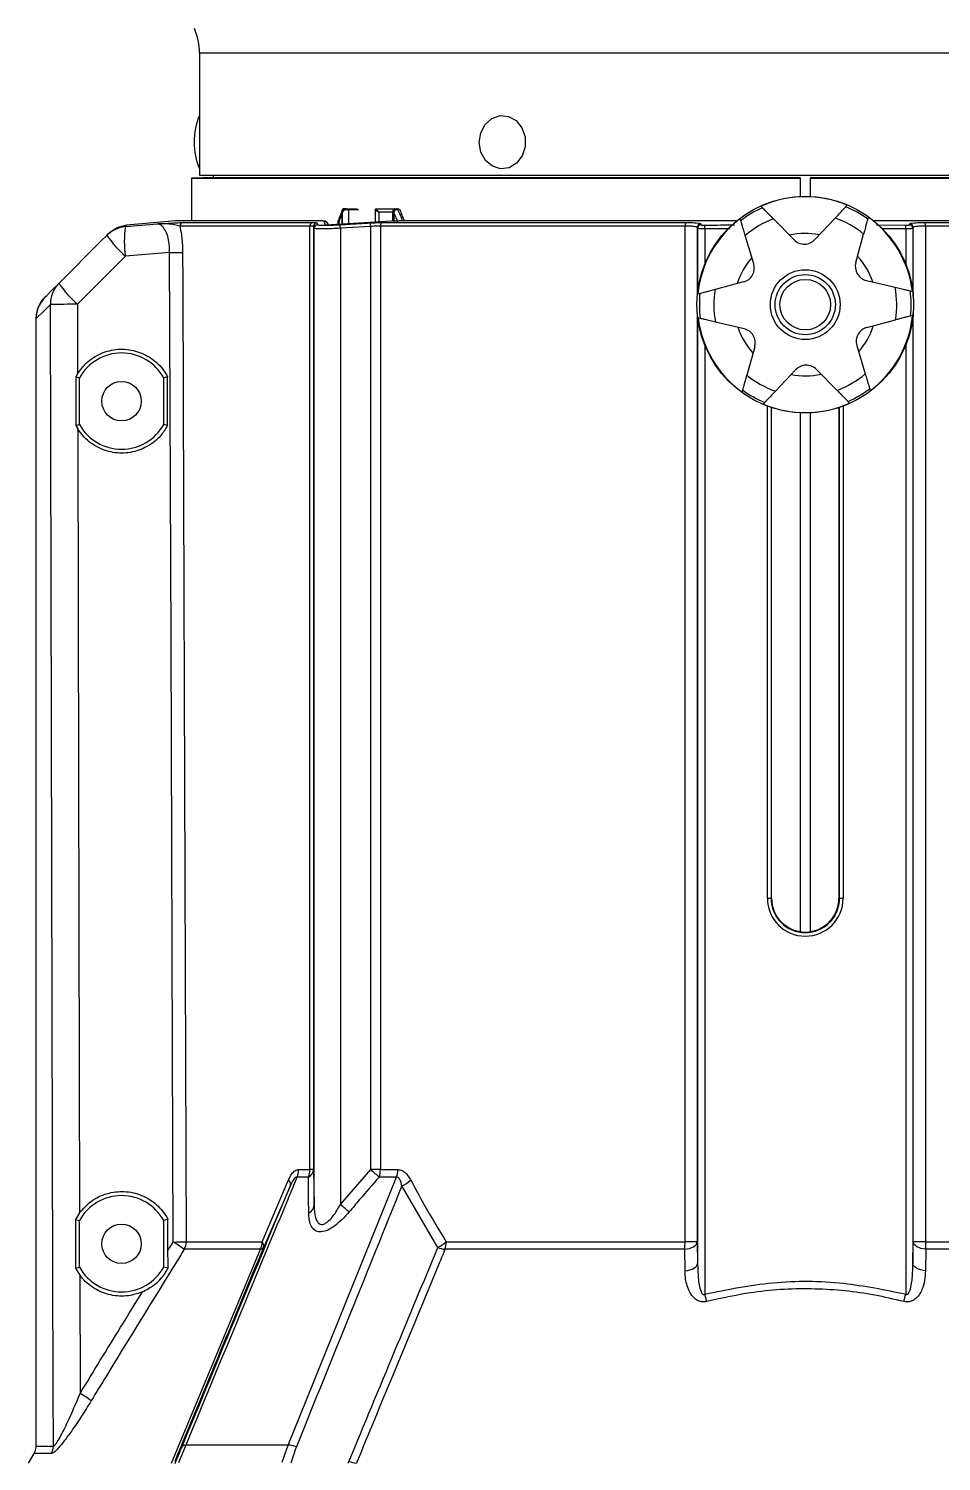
# Model space of a CAD drawing. Extents: x 16.5 to 113.1, y 4.4 to 84.5.
# Drawn here: x 50.73 to 54.52, y 16.01 to 21.96 of the extents above; entities that cross this region are included whole.
import ezdxf

# ---------------------------------------------------------------- set-up
doc = ezdxf.new("R2010")
doc.units = 0
doc.header["$MEASUREMENT"] = 0
doc.layers.add('OBJECT', color=7, linetype='CONTINUOUS')

msp = doc.modelspace()

# ---------------------------------------------------------------- linework, layer by layer
at = {"layer": 'OBJECT'}
for p, q in [((51.4437, 21.8602), (51.4437, 21.6011)), ((56.4757, 21.8602), (51.4437, 21.8602)), ((51.4438, 21.6), (51.4438, 21.3806)), ((51.4437, 21.3794), (51.4437, 21.3533)), ((51.4997, 21.3434), (51.4097, 21.3403)), ((51.4097, 21.3403), (51.4097, 21.1631)), ((51.4097, 21.3403), (53.9397, 21.3403)), ((51.4437, 21.3533), (56.4757, 21.3533)), ((51.4997, 21.3533), (51.4997, 21.3434)), ((51.4997, 21.3434), (53.9397, 21.3434)), ((53.9397, 21.3533), (53.9397, 21.3503)), ((53.9397, 21.2648), (53.9397, 21.3403)), ((53.9797, 21.3503), (53.9797, 21.3533)), ((53.9797, 21.3434), (56.4197, 21.3434)), ((53.9797, 21.3403), (53.9797, 21.2648)), ((53.9797, 21.3403), (56.5097, 21.3403)), ((52.0365, 21.1962), (52.0367, 21.1986)), ((52.0378, 21.1962), (52.0365, 21.1962)), ((52.0365, 21.1494), (52.0365, 21.1962)), ((52.0378, 21.1494), (52.0378, 21.1988)), ((52.0442, 21.2138), (52.0444, 21.2138)), ((52.0449, 21.2138), (52.0444, 21.2138)), ((52.0449, 21.2138), (52.0528, 21.2138)), ((52.0528, 21.2138), (52.0528, 21.2088)), ((52.0528, 21.2138), (52.0592, 21.2138)), ((52.0624, 21.2088), (52.0528, 21.2088)), ((52.0592, 21.2138), (52.1004, 21.2138)), ((52.0624, 21.2088), (52.0624, 21.1509)), ((52.1038, 21.2088), (52.0624, 21.2088)), ((52.1728, 21.2088), (52.1728, 21.1575)), ((52.1778, 21.2138), (52.2547, 21.2138)), ((52.2471, 21.1988), (52.1878, 21.1988)), ((52.1878, 21.1988), (52.1878, 21.1584)), ((52.2471, 21.1988), (52.2471, 21.2007)), ((52.2471, 21.1962), (52.2471, 21.1988)), ((52.2471, 21.1962), (52.2504, 21.1962)), ((52.2471, 21.1618), (52.2471, 21.1962)), ((52.2502, 21.1986), (52.2504, 21.1962)), ((52.2504, 21.1962), (52.2504, 21.162)), ((52.2547, 21.2138), (52.2636, 21.2138)), ((52.263, 21.2138), (52.2636, 21.2138)), ((52.2636, 21.2138), (52.2693, 21.2138)), ((52.2666, 21.2113), (52.2663, 21.2113)), ((52.2725, 21.2113), (52.2666, 21.2113)), ((53.7755, 21.2239), (53.7816, 21.2177)), ((54.1283, 21.2217), (54.1343, 21.2281)), ((51.142, 21.1454), (51.1001, 21.1341)), ((51.1361, 21.1392), (51.269, 21.1503)), ((51.3435, 21.163), (51.142, 21.1454)), ((51.9436, 21.163), (51.3435, 21.163)), ((51.9446, 21.1631), (51.3448, 21.1631)), ((51.9024, 21.1415), (51.3619, 21.1415)), ((51.375, 21.1564), (51.9129, 21.1564)), ((51.9024, 17.2225), (51.9024, 21.1415)), ((51.9196, 21.1322), (51.9173, 21.1399)), ((51.9173, 21.1399), (51.9173, 17.2225)), ((51.9196, 17.0735), (51.9196, 21.1322)), ((51.9662, 21.1452), (51.9609, 21.1616)), ((52.2423, 21.1616), (51.9662, 21.1452)), ((51.9791, 21.146), (51.9752, 21.1536)), ((52.0181, 21.1595), (52.0181, 21.1483)), ((52.0218, 21.1578), (52.0218, 21.1485)), ((52.1545, 21.1398), (52.0286, 21.1323)), ((52.0286, 21.1323), (52.0286, 17.0775)), ((52.1545, 17.2225), (52.1545, 21.1398)), ((52.1949, 21.1415), (52.1949, 17.2225)), ((53.4605, 21.1415), (52.1949, 21.1415)), ((52.2039, 21.1564), (53.463, 21.1564)), ((53.6741, 21.163), (52.2873, 21.163)), ((53.6742, 21.1631), (52.2881, 21.1631)), ((53.4605, 16.9225), (53.4605, 21.1415)), ((53.5124, 21.1315), (53.5111, 21.1361)), ((53.5111, 21.1361), (53.5111, 20.8498)), ((53.5124, 21.1315), (53.5124, 20.8646)), ((53.5424, 21.1305), (53.5424, 20.9837)), ((53.6467, 21.1305), (53.5424, 21.1305)), ((53.692, 21.1645), (53.6895, 21.1729)), ((53.9134, 21.0844), (53.8273, 21.1715)), ((53.9997, 21.0854), (54.0837, 21.1745)), ((54.2215, 21.1792), (54.2192, 21.1707)), ((55.6314, 21.1631), (54.2453, 21.1631)), ((55.6322, 21.163), (54.2454, 21.163)), ((54.2552, 21.1466), (54.3772, 21.1454)), ((54.377, 21.1305), (54.2757, 21.1305)), ((54.377, 21.1305), (54.377, 20.9837)), ((54.4084, 21.1361), (54.407, 21.1315)), ((54.407, 21.1315), (54.407, 20.8646)), ((54.4084, 20.8498), (54.4084, 21.1361)), ((54.4564, 21.1564), (55.7156, 21.1564)), ((54.4589, 21.1415), (54.4589, 16.9225)), ((55.7245, 21.1415), (54.4589, 21.1415)), ((51.0583, 21.103), (51.0645, 21.1092)), ((53.7458, 20.985), (53.7106, 21.1023)), ((54.1696, 20.99), (54.202, 21.1081)), ((51.3192, 21.0314), (51.1358, 21.0161)), ((53.7035, 20.9097), (53.585, 20.8787)), ((54.2137, 20.9157), (54.3328, 20.8875)), ((53.5137, 20.86), (53.5222, 20.8622)), ((54.396, 20.8725), (54.4046, 20.8705)), ((50.9365, 20.8168), (50.9372, 20.5284)), ((53.5111, 20.7808), (53.5111, 16.9225)), ((54.4057, 20.7705), (54.3972, 20.7683)), ((54.4084, 16.9225), (54.4084, 20.7808)), ((50.7648, 16.0738), (50.7648, 20.7577)), ((53.5124, 20.766), (53.5124, 16.8328)), ((53.5234, 20.758), (53.5149, 20.76)), ((53.7058, 20.7148), (53.5866, 20.743)), ((54.216, 20.7208), (54.3344, 20.7519)), ((54.407, 20.766), (54.407, 16.8328)), ((53.5424, 20.6469), (53.5424, 16.7056)), ((53.7498, 20.6406), (53.7174, 20.5225)), ((54.1737, 20.6456), (54.2088, 20.5283)), ((54.377, 20.6469), (54.377, 16.7056)), ((53.9197, 20.5451), (53.8357, 20.456)), ((54.0061, 20.5461), (54.0922, 20.4591)), ((50.9296, 20.5151), (50.9295, 20.3137)), ((50.9372, 20.5284), (50.9296, 20.5151)), ((50.9296, 20.5151), (50.9447, 20.5113)), ((50.9447, 20.3176), (50.9447, 20.5113)), ((51.3111, 20.5154), (51.2947, 20.5113)), ((51.2947, 20.3176), (51.2947, 20.5113)), ((51.3112, 20.3134), (51.3111, 20.5154)), ((53.698, 20.4514), (53.7003, 20.4599)), ((54.144, 20.4066), (54.1378, 20.4129)), ((54.2275, 20.4661), (54.23, 20.4577)), ((53.7912, 20.4088), (53.7852, 20.4024)), ((53.8024, 18.3494), (53.8024, 20.3937)), ((53.8174, 20.3884), (53.8174, 18.3494)), ((53.8197, 18.3494), (53.8197, 20.3876)), ((53.8197, 18.3494), (53.8197, 20.3876)), ((53.9397, 18.2109), (53.9397, 20.3657)), ((53.9797, 20.3657), (53.9797, 18.2109)), ((54.0997, 20.3876), (54.0997, 18.3494)), ((54.0997, 20.3876), (54.0997, 18.3494)), ((54.102, 18.3494), (54.102, 20.3884)), ((54.117, 20.3937), (54.117, 18.3494)), ((50.9295, 20.3137), (50.9447, 20.3176)), ((50.9295, 20.3137), (50.9377, 20.2994)), ((51.3112, 20.3134), (51.2947, 20.3176)), ((53.8024, 18.3494), (53.8174, 18.3494)), ((53.8174, 18.3494), (53.8197, 18.3494)), ((53.8197, 18.3494), (53.8197, 18.3494)), ((54.102, 18.3494), (54.0997, 18.3494)), ((54.0997, 18.3494), (54.0997, 18.3494)), ((54.102, 18.3494), (54.117, 18.3494)), ((51.855, 17.2225), (51.9024, 17.2225)), ((51.9173, 17.2225), (51.9024, 17.2225)), ((51.9173, 17.2225), (51.9196, 17.0735)), ((52.0286, 17.0775), (52.1545, 17.2225)), ((52.1949, 17.2225), (52.1545, 17.2225)), ((52.1949, 17.2225), (52.2672, 17.2225)), ((51.7037, 16.9225), (51.8136, 17.1806)), ((51.8215, 17.1564), (51.709, 16.8983)), ((51.8113, 16.0785), (52.262, 17.1915)), ((51.8961, 17.1915), (51.8486, 17.1915)), ((52.262, 17.1915), (52.1895, 17.1915)), ((52.4337, 16.8987), (52.2835, 17.1546)), ((50.9455, 17.0431), (50.9282, 17.0154)), ((50.9282, 17.0154), (50.9281, 16.8134)), ((50.9282, 17.0154), (50.9447, 17.0113)), ((50.9447, 16.8176), (50.9447, 17.0113)), ((51.3125, 17.0157), (51.2947, 17.0113)), ((51.2947, 16.8176), (51.2947, 17.0113)), ((51.3125, 16.8864), (51.3125, 17.0157)), ((51.3125, 16.8864), (51.3345, 16.9218)), ((51.388, 16.9225), (51.7037, 16.9225)), ((52.4678, 16.9225), (53.4605, 16.9225)), ((53.5111, 16.9225), (53.4605, 16.9225)), ((53.5111, 16.9225), (53.5124, 16.8328)), ((54.407, 16.8328), (54.4084, 16.9225)), ((54.4589, 16.9225), (54.4084, 16.9225)), ((54.4589, 16.9225), (55.4516, 16.9225)), ((51.3274, 16.0035), (51.6967, 16.8915)), ((51.6967, 16.8915), (51.3802, 16.8915)), ((53.459, 16.8915), (52.4632, 16.8915)), ((53.4602, 16.8018), (53.459, 16.8915)), ((54.4605, 16.8915), (54.4593, 16.8018)), ((55.4562, 16.8915), (54.4605, 16.8915)), ((50.9281, 16.8134), (50.9447, 16.8176)), ((50.9281, 16.8134), (50.9461, 16.7847)), ((50.9461, 16.7847), (50.9474, 16.2928)), ((51.3131, 16.813), (51.2947, 16.8176)), ((50.7648, 16.0738), (50.8366, 16.0738)), ((51.3867, 16.0785), (51.3561, 16.0046)), ((51.8113, 16.0785), (51.3867, 16.0785)), ((51.7874, 16.0069), (51.8113, 16.0785)), ((50.7338, 16.0035), (50.7565, 16.0428)), ((50.8285, 16.0428), (50.7565, 16.0428))]:
    msp.add_line(p, q, dxfattribs=at)
at = {"layer": 'OBJECT', "flags": 128}
for points in [[(52.7962, 21.5119), (52.7966, 21.4711), (52.7842, 21.4329), (52.7607, 21.4025), (52.7293, 21.3839), (52.6941, 21.3796), (52.66, 21.3903), (52.6316, 21.4146), (52.6127, 21.449), (52.6058, 21.489), (52.6119, 21.5292), (52.6301, 21.5641), (52.6581, 21.5891), (52.6919, 21.6007), (52.7271, 21.5974), (52.7589, 21.5796), (52.783, 21.5498), (52.7962, 21.5119)], [(52.0592, 21.2138), (52.0598, 21.2137), (52.0605, 21.2134), (52.061, 21.2129), (52.0615, 21.2123), (52.0619, 21.2116), (52.0622, 21.2107), (52.0624, 21.2098), (52.0624, 21.2088)], [(52.1878, 21.1988), (52.1852, 21.2005), (52.1827, 21.2022), (52.1803, 21.2038), (52.1782, 21.2052), (52.1763, 21.2064), (52.1748, 21.2074), (52.1737, 21.2082), (52.173, 21.2086), (52.1728, 21.2088)], [(52.1778, 21.2138), (52.178, 21.2135), (52.1784, 21.2129), (52.1791, 21.2118), (52.1801, 21.2103), (52.1814, 21.2084), (52.1828, 21.2063), (52.1844, 21.2039), (52.1861, 21.2014), (52.1878, 21.1988)], [(52.2471, 21.1988), (52.2476, 21.1988), (52.248, 21.1987), (52.2484, 21.1987), (52.2488, 21.1987), (52.2492, 21.1987), (52.2496, 21.1986), (52.2499, 21.1986), (52.2502, 21.1986)], [(52.0286, 21.1323), (52.0284, 21.1351), (52.0282, 21.1379), (52.0281, 21.1404), (52.028, 21.1426), (52.0278, 21.1445), (52.0278, 21.1459), (52.0277, 21.1468), (52.0277, 21.1473)], [(52.1545, 21.1398), (52.1543, 21.1426), (52.1542, 21.1453), (52.154, 21.1478), (52.1539, 21.1501), (52.1538, 21.1519), (52.1537, 21.1534), (52.1536, 21.1543), (52.1536, 21.1548)], [(53.5258, 21.151), (53.5266, 21.1485), (53.5272, 21.1465)], [(53.5424, 21.1305), (53.5424, 21.1332), (53.5424, 21.1359), (53.5423, 21.1384), (53.5423, 21.1406), (53.5423, 21.1425), (53.5423, 21.1439), (53.5422, 21.1449), (53.5422, 21.1454)], [(54.377, 21.1305), (54.3771, 21.1332), (54.3771, 21.1359), (54.3771, 21.1384), (54.3772, 21.1406), (54.3772, 21.1425), (54.3772, 21.1439), (54.3772, 21.1449), (54.3772, 21.1454)], [(54.3922, 21.1465), (54.393, 21.149), (54.3936, 21.151)], [(50.859, 20.9037), (51.0355, 21.0802), (51.0583, 21.103)], [(51.1358, 21.0161), (50.9593, 20.8395), (50.9365, 20.8168)], [(51.3345, 16.9218), (51.3299, 18.1306), (51.3251, 19.4216), (51.3192, 21.0314)], [(51.3731, 21.0321), (51.3736, 20.9081), (51.3753, 20.4122), (51.3825, 18.4283), (51.388, 16.9225)], [(50.8014, 20.8461), (50.8087, 20.8534), (50.8279, 20.8726), (50.859, 20.9037)], [(50.8248, 20.8153), (50.7923, 20.7842), (50.7723, 20.7649), (50.7648, 20.7577)], [(50.8366, 16.0738), (50.836, 16.3072), (50.8334, 17.3071), (50.8248, 20.8153)], [(50.9377, 20.2994), (50.9395, 19.5258), (50.9426, 18.2348), (50.9455, 17.0431)], [(52.1895, 17.1915), (52.1861, 17.1946), (52.1823, 17.198), (52.1781, 17.2016), (52.1737, 17.2055), (52.1691, 17.2096), (52.1643, 17.2138), (52.1594, 17.2181), (52.1545, 17.2225)], [(52.0649, 17.0465), (52.0614, 17.0495), (52.0575, 17.0528), (52.0532, 17.0564), (52.0487, 17.0603), (52.0439, 17.0644), (52.0389, 17.0687), (52.0338, 17.0731), (52.0286, 17.0775)], [(53.459, 16.8915), (53.4694, 16.893), (53.4792, 16.8953), (53.4881, 16.8985), (53.4958, 16.9024), (53.5022, 16.9069), (53.5069, 16.9118), (53.5099, 16.9171), (53.5111, 16.9225)], [(54.4605, 16.8915), (54.4501, 16.893), (54.4403, 16.8953), (54.4314, 16.8985), (54.4236, 16.9024), (54.4173, 16.9069), (54.4126, 16.9118), (54.4096, 16.9171), (54.4084, 16.9225)], [(53.4602, 16.8018), (53.4706, 16.8033), (53.4804, 16.8056), (53.4894, 16.8088), (53.4971, 16.8126), (53.5035, 16.8171), (53.5082, 16.8221), (53.5113, 16.8274), (53.5124, 16.8328)], [(54.4593, 16.8018), (54.4488, 16.8033), (54.439, 16.8056), (54.4301, 16.8088), (54.4223, 16.8126), (54.416, 16.8171), (54.4112, 16.8221), (54.4082, 16.8274), (54.407, 16.8328)], [(53.5502, 16.6746), (53.5493, 16.6781), (53.5484, 16.6818), (53.5474, 16.6856), (53.5464, 16.6895), (53.5455, 16.6934), (53.5445, 16.6975), (53.5434, 16.7015), (53.5424, 16.7056)], [(54.3693, 16.6746), (54.3702, 16.6781), (54.3711, 16.6818), (54.372, 16.6856), (54.373, 16.6895), (54.374, 16.6934), (54.375, 16.6975), (54.376, 16.7015), (54.377, 16.7056)]]:
    msp.add_lwpolyline(points, dxfattribs=at)
at = {"layer": 'OBJECT'}
for centre, radius in [((53.9597, 20.8153), 0.45), ((53.9597, 20.8153), 0.145), ((53.9597, 20.8153), 0.125), ((53.9597, 20.8153), 0.105), ((51.1197, 20.4144), 0.082), ((51.1197, 16.9144), 0.082)]:
    msp.add_circle(centre, radius, dxfattribs=at)
for centre, radius, start, end in [((51.1937, 21.8602), 0.25, 0, 23.91967), ((51.7008, 21.4903), 0.28, 156.64122, 203.35878), ((53.9597, 20.8153), 0.4483, 67.07977, 114.27114), ((52.0395, 21.1986), 0.00443, 125.34851, 136.59342), ((52.0368, 21.2013), 0.00265, 267.15073, 290.86183), ((52.0432, 21.2), 0.00624, 170.15167, 174.84804), ((52.0528, 21.1988), 0.015, 90, 180), ((52.1778, 21.2088), 0.005, 90, 180), ((52.2585, 21.2008), 0.00842, 177.87662, 181.32762), ((52.2602, 21.214), 0.0153, 230.564, 234.05661), ((52.2627, 21.21), 0.0038, 19.83349, 84.84099), ((52.2632, 21.2102), 0.00355, 16.93188, 84.61166), ((53.9597, 20.8153), 0.44, 113.87238, 127.47853), ((53.9597, 20.8153), 0.44, 53.87238, 67.47853), ((51.1467, 21.0147), 0.1249, 94.86237, 134.99879), ((51.5104, 21.0769), 0.3794, 170.55032, 189.22113), ((51.3766, 21.1418), 0.0148, 96.30283, 180.99776), ((51.9164, 21.1429), 0.014, 104.52164, 185.73154), ((51.9323, 21.1399), 0.015, 93.76063, 179.8957), ((51.9346, 21.1322), 0.015, 93.6369, 179.88811), ((51.9619, 21.1467), 0.015, 27.4218, 93.87646), ((52.2087, 21.1434), 0.0139, 110.3895, 187.86543), ((53.487, 21.1447), 0.0267, 153.91733, 186.88556), ((53.5261, 21.136), 0.015, 90.84105, 179.75249), ((53.5274, 21.1315), 0.015, 90.82113, 179.75494), ((53.9597, 20.8153), 0.4483, 127.07977, 174.27114), ((53.9597, 20.8153), 0.38, 110.39396, 130.95694), ((53.9597, 20.8153), 0.38, 50.39396, 70.95694), ((53.9597, 20.8153), 0.4483, 7.07977, 54.27114), ((54.392, 21.1315), 0.015, 0.24506, 89.17887), ((54.3934, 21.136), 0.015, 0.24751, 89.15895), ((54.4324, 21.1447), 0.0267, 353.11444, 26.08267), ((51.4931, 21.4125), 0.5337, 215.4392, 227.96982), ((53.9597, 20.8153), 0.2958, 78.56599, 102.78492), ((53.9561, 21.1266), 0.06, 224.67545, 316.67545), ((51.3184, 23.1462), 2.1148, 270.02164, 271.48167), ((53.9597, 20.8153), 0.2958, 138.56599, 162.78492), ((53.9597, 20.8153), 0.2958, 18.56599, 42.78492), ((53.6883, 20.9678), 0.06, 284.67545, 16.67545), ((54.2275, 20.9741), 0.06, 164.67545, 256.67545), ((50.943, 20.8203), 0.1184, 135.20807, 182.41528), ((51.2939, 21.2132), 0.5338, 215.44029, 227.96873), ((53.9597, 20.8153), 0.38, 350.39396, 10.95694), ((53.9597, 20.8153), 0.44, 173.87238, 187.47853), ((53.9597, 20.8153), 0.38, 170.39396, 190.95694), ((53.9597, 20.8153), 0.44, 353.87238, 7.47853), ((50.9266, 17.2134), 3.6034, 89.84163, 91.61883), ((53.9597, 20.8153), 0.4483, 307.07977, 354.27114), ((53.9597, 20.8153), 0.4483, 187.07977, 234.27114), ((53.9597, 20.8153), 0.2958, 198.56599, 222.78492), ((53.6919, 20.6564), 0.06, 344.67545, 76.67545), ((54.2312, 20.6628), 0.06, 104.67545, 196.67545), ((53.9597, 20.8153), 0.2958, 318.56599, 342.78492), ((51.1197, 20.4144), 0.2, 28.95502, 151.04498), ((53.9634, 20.5039), 0.06, 44.67545, 136.67545), ((53.9597, 20.8153), 0.38, 230.39396, 250.95694), ((53.9597, 20.8153), 0.2958, 258.56599, 282.78492), ((53.9597, 20.8153), 0.38, 290.39396, 310.95694), ((53.9597, 20.8153), 0.44, 233.87238, 247.47853), ((53.9597, 20.8153), 0.44, 293.87238, 307.47853), ((53.9597, 20.8153), 0.4483, 247.07977, 294.27114), ((51.1197, 20.4144), 0.2, 208.95502, 331.04498), ((53.9597, 18.3494), 0.1573, 180, 0), ((53.9597, 18.3494), 0.1423, 180, 0), ((53.9597, 18.3494), 0.14, 180, 270), ((53.9597, 18.3494), 0.14, 180, 0), ((53.9597, 18.3494), 0.14, 270, 0), ((51.779, 17.2222), 0.076, 336.19606, 0.25052), ((51.8788, 17.226), 0.0386, 296.60954, 354.77237), ((51.825, 17.2222), 0.0775, 336.7005, 0.26249), ((52.1063, 17.222), 0.0886, 339.8559, 0.31267), ((52.1752, 17.222), 0.092, 340.64592, 0.3185), ((51.7965, 17.1617), 0.0255, 348.06388, 48.00627), ((52.214, 17.3056), 0.1662, 294.72109, 310.09455), ((51.1197, 16.9144), 0.2, 28.95502, 151.04498), ((51.8815, 17.0774), 0.0383, 294.17359, 354.05326), ((51.3326, 19.1003), 2.1785, 270.05074, 271.45905), ((50.9921, 16.3564), 0.661, 54.05203, 58.802), ((51.3236, 16.9225), 0.0645, 331.34448, 0.07208), ((51.632, 16.9223), 0.0717, 334.60112, 0.20451), ((51.6836, 16.9054), 0.0264, 344.53139, 40.45276), ((52.3507, 17.0541), 0.1761, 298.0935, 311.67913), ((52.3646, 16.9219), 0.1032, 342.86222, 0.32442), ((53.1627, 16.9217), 0.2978, 354.18179, 0.15616), ((54.7567, 16.9217), 0.2978, 179.84384, 185.81821), ((51.6963, 16.9068), 0.0153, 271.57541, 326.33389), ((52.4799, 17.025), 0.1345, 249.87772, 262.87736), ((51.1197, 16.9144), 0.2, 208.95502, 331.04498), ((50.627, 15.7519), 0.6287, 54.3134, 59.3626), ((50.7735, 16.0738), 0.0631, 330.61051, 0.03455), ((51.3849, 16.0608), 0.0178, 84.12585, 142.71793), ((51.8025, 15.952), 0.1268, 70.07087, 85.995), ((52.1099, 16.1354), 0.1328, 249.8858, 263.66621)]:
    msp.add_arc(centre, radius, start, end, dxfattribs=at)
for centre, major_axis, ratio, start_param, end_param in [((53.9611, 21.4566), (2.0916, 4.3755), 0.34326, 1.792197, 1.800866), ((52.0528, 21.1988), (0.015, 0), 0.666667, 1.570796, 3.141593), ((53.9611, 21.4566), (-2.0916, 4.3755), 0.34326, 1.466924, 1.475594), ((53.9703, 21.4641), (-2.0768, 4.3768), 0.341999, 1.466968, 1.477879), ((53.9611, 21.4866), (-2.0687, 4.3597), 0.341999, 1.472292, 1.483253)]:
    msp.add_ellipse(centre, major_axis=major_axis, ratio=ratio, start_param=start_param, end_param=end_param, dxfattribs=at)
for points, knots in [([(52.0361, 21.2077), (52.0348, 21.2042), (52.0288, 21.1888), (52.023, 21.1734), (52.0184, 21.1615)], [0, 0, 0, 0, 0.226709, 1, 1, 1, 1]), ([(52.0363, 21.2016), (52.0359, 21.2032), (52.0353, 21.2055), (52.0361, 21.2071), (52.0363, 21.2076)], [0, 0, 0, 0, 0.674282, 1, 1, 1, 1]), ([(52.0442, 21.2136), (52.0436, 21.2136), (52.0418, 21.2136), (52.039, 21.212), (52.0369, 21.2098), (52.0364, 21.2081), (52.0362, 21.2075)], [0, 0, 0, 0, 0.155739, 0.497327, 0.844388, 1, 1, 1, 1]), ([(52.037, 21.2006), (52.0369, 21.2006), (52.0366, 21.2008), (52.0364, 21.2013), (52.0363, 21.2016), (52.0363, 21.2016)], [0, 0, 0, 0, 0.264315, 0.866032, 1, 1, 1, 1]), ([(52.0367, 21.1986), (52.0368, 21.1993), (52.0368, 21.1999), (52.0369, 21.2006), (52.037, 21.2006)], [0, 0, 0, 0, 0.97304, 1, 1, 1, 1]), ([(52.0444, 21.2138), (52.0432, 21.2135), (52.0409, 21.2131), (52.0385, 21.2105), (52.0369, 21.2068), (52.037, 21.2038), (52.037, 21.2022)], [0, 0, 0, 0, 0.242412, 0.484546, 0.734481, 1, 1, 1, 1]), ([(52.037, 21.2022), (52.0369, 21.2021), (52.0369, 21.2019), (52.0369, 21.2016), (52.0369, 21.2014), (52.0369, 21.2013), (52.037, 21.2012), (52.037, 21.2011), (52.037, 21.2011), (52.037, 21.2011), (52.037, 21.2011)], [0, 0, 0, 0, 0.330555, 0.551949, 0.7013, 0.802975, 0.903706, 0.944934, 0.979186, 1, 1, 1, 1]), ([(52.037, 21.2011), (52.0373, 21.201), (52.0377, 21.2009), (52.0379, 21.2008), (52.0379, 21.2007), (52.0379, 21.2007)], [0, 0, 0, 0, 0.531649, 0.875777, 1, 1, 1, 1]), ([(52.0379, 21.2007), (52.0379, 21.2007), (52.0379, 21.2006), (52.0377, 21.2006), (52.0372, 21.2006), (52.037, 21.2006)], [0, 0, 0, 0, 0.12746, 0.466734, 1, 1, 1, 1]), ([(52.2471, 21.2007), (52.2472, 21.2016), (52.2474, 21.2039), (52.2484, 21.2075), (52.25, 21.2109), (52.2522, 21.2132), (52.2538, 21.2138), (52.2547, 21.2138), (52.2547, 21.2138)], [0, 0, 0, 0, 0.116667, 0.314989, 0.524422, 0.755198, 0.99068, 1, 1, 1, 1]), ([(52.2471, 21.2007), (52.2473, 21.2007), (52.2478, 21.2008), (52.2488, 21.2009), (52.2496, 21.201), (52.2501, 21.2011)], [0, 0, 0, 0, 0.124146, 0.468272, 1, 1, 1, 1]), ([(52.2501, 21.2006), (52.2496, 21.2006), (52.2488, 21.2006), (52.2478, 21.2006), (52.2473, 21.2007), (52.2471, 21.2007)], [0, 0, 0, 0, 0.533202, 0.872763, 1, 1, 1, 1]), ([(52.2501, 21.2011), (52.2501, 21.2011), (52.2501, 21.2011), (52.2502, 21.2012), (52.2503, 21.2014), (52.2504, 21.2017), (52.2505, 21.2021), (52.2505, 21.2022)], [0, 0, 0, 0, 0.03262, 0.07515, 0.183615, 0.638673, 1, 1, 1, 1]), ([(52.2513, 21.2016), (52.2511, 21.2014), (52.2508, 21.2011), (52.2504, 21.2007), (52.2502, 21.2006), (52.2501, 21.2006)], [0, 0, 0, 0, 0.507056, 0.82559, 1, 1, 1, 1]), ([(52.2501, 21.2006), (52.2501, 21.2006), (52.2502, 21.1999), (52.2502, 21.1993), (52.2502, 21.1986)], [0, 0, 0, 0, 0.026972, 1, 1, 1, 1]), ([(52.2505, 21.2022), (52.2515, 21.204), (52.2533, 21.2075), (52.2571, 21.2113), (52.2604, 21.2133), (52.2623, 21.2136), (52.263, 21.2138)], [0, 0, 0, 0, 0.3038934, 0.5857957, 0.8494076, 1, 1, 1, 1]), ([(52.2547, 21.2138), (52.2547, 21.2138), (52.2545, 21.2138), (52.2538, 21.2136), (52.2527, 21.2124), (52.2516, 21.2096), (52.2509, 21.2061), (52.2506, 21.2034), (52.2505, 21.2022)], [0, 0, 0, 0, 0.009975, 0.107414, 0.369938, 0.606822, 0.826, 1, 1, 1, 1]), ([(52.2663, 21.2113), (52.2651, 21.2111), (52.2627, 21.2107), (52.2587, 21.2085), (52.2546, 21.2055), (52.2524, 21.2029), (52.2513, 21.2016)], [0, 0, 0, 0, 0.242443, 0.484602, 0.734569, 1, 1, 1, 1]), ([(53.7816, 21.2177), (53.7822, 21.2171), (53.7833, 21.216), (53.7905, 21.2087), (53.8011, 21.198), (53.814, 21.185), (53.8231, 21.1758), (53.8273, 21.1715)], [0, 0, 0, 0, 0.198027, 0.395861, 0.5989, 0.814821, 1, 1, 1, 1]), ([(54.0837, 21.1745), (54.0891, 21.1802), (54.0999, 21.1916), (54.1139, 21.2066), (54.1238, 21.217), (54.1278, 21.2212), (54.1282, 21.2216), (54.1283, 21.2217)], [0, 0, 0, 0, 0.241748, 0.484004, 0.7118, 0.92205, 1, 1, 1, 1]), ([(51.0645, 21.1092), (51.0759, 21.1187), (51.0985, 21.1376), (51.1275, 21.1428), (51.142, 21.1454)], [0, 0, 0, 0, 0.5, 1, 1, 1, 1]), ([(51.142, 21.1454), (51.1418, 21.1451), (51.1413, 21.1446), (51.138, 21.1411), (51.1361, 21.1392)], [0, 0, 0, 0, 0.423826, 1, 1, 1, 1]), ([(51.269, 21.1503), (51.2691, 21.1503), (51.2842, 21.1513), (51.3143, 21.1534), (51.3542, 21.1559), (51.3685, 21.1563), (51.375, 21.1564)], [0, 0, 0, 0, 0.002681, 0.34979, 0.701236, 1, 1, 1, 1]), ([(51.3619, 21.1415), (51.355, 21.1433), (51.3336, 21.1491), (51.2938, 21.1518), (51.2691, 21.1503), (51.269, 21.1503)], [0, 0, 0, 0, 0.319161, 0.99706, 1, 1, 1, 1]), ([(51.3192, 21.0314), (51.3191, 21.0436), (51.3189, 21.0681), (51.3117, 21.1009), (51.3007, 21.1273), (51.2857, 21.1467), (51.2748, 21.149), (51.269, 21.1503)], [0, 0, 0, 0, 0.182197, 0.364244, 0.551045, 0.759195, 1, 1, 1, 1]), ([(51.3619, 21.1415), (51.3641, 21.13), (51.3696, 21.1019), (51.3728, 21.0627), (51.3731, 21.0374), (51.3731, 21.0321)], [0, 0, 0, 0, 0.355603, 0.866053, 1, 1, 1, 1]), ([(51.9173, 21.1399), (51.9165, 21.1404), (51.915, 21.1413), (51.9067, 21.1414), (51.9024, 21.1415)], [0, 0, 0, 0, 0.487934, 1, 1, 1, 1]), ([(51.9129, 21.1564), (51.9179, 21.1564), (51.9283, 21.1562), (51.9303, 21.1553), (51.9313, 21.1549)], [0, 0, 0, 0, 0.488111, 1, 1, 1, 1]), ([(52.0286, 21.1323), (52.0163, 21.1318), (51.9919, 21.1306), (51.9592, 21.1299), (51.9346, 21.1301), (51.9217, 21.1309), (51.9202, 21.1319), (51.9196, 21.1322)], [0, 0, 0, 0, 0.216873, 0.43376, 0.650333, 0.866771, 1, 1, 1, 1]), ([(51.9313, 21.1549), (51.9315, 21.1543), (51.9323, 21.1518), (51.933, 21.1492), (51.9336, 21.1472)], [0, 0, 0, 0, 0.226059, 1, 1, 1, 1]), ([(51.9336, 21.1472), (51.9349, 21.1466), (51.9373, 21.1455), (51.954, 21.1448), (51.9781, 21.145), (52.0042, 21.146), (52.0212, 21.1469), (52.0277, 21.1473)], [0, 0, 0, 0, 0.2168006, 0.433616, 0.650077, 0.866405, 1, 1, 1, 1]), ([(51.975, 21.1535), (51.9749, 21.154), (51.9742, 21.1557), (51.9719, 21.158), (51.969, 21.1601), (51.9664, 21.1613), (51.9638, 21.162), (51.9591, 21.1627), (51.9523, 21.1631), (51.9434, 21.163), (51.9399, 21.163)], [0, 0, 0, 0, 0.023204, 0.091543, 0.152834, 0.209867, 0.273933, 0.382645, 0.758855, 1, 1, 1, 1]), ([(51.9609, 21.1616), (51.9599, 21.162), (51.9578, 21.1628), (51.9484, 21.1629), (51.9436, 21.163)], [0, 0, 0, 0, 0.494, 1, 1, 1, 1]), ([(51.9752, 21.1536), (51.9759, 21.1516), (51.9767, 21.1491), (51.9776, 21.1464), (51.9777, 21.1459)], [0, 0, 0, 0, 0.807652, 1, 1, 1, 1]), ([(52.0184, 21.1615), (52.0182, 21.1608), (52.018, 21.1602), (52.0181, 21.1595), (52.0181, 21.1595)], [0, 0, 0, 0, 0.969201, 1, 1, 1, 1]), ([(52.0218, 21.1578), (52.0217, 21.1578), (52.0212, 21.158), (52.0197, 21.1584), (52.0182, 21.159), (52.0183, 21.1594), (52.0183, 21.1595)], [0, 0, 0, 0, 0.0197163, 0.2343293, 0.7046075, 1, 1, 1, 1]), ([(52.0185, 21.1615), (52.0185, 21.1611), (52.0183, 21.1603), (52.0198, 21.159), (52.0212, 21.1581), (52.0217, 21.1578), (52.0218, 21.1578)], [0, 0, 0, 0, 0.360857, 0.787434, 0.982043, 1, 1, 1, 1]), ([(52.0277, 21.1473), (52.0376, 21.1479), (52.0796, 21.1504), (52.1216, 21.1529), (52.1536, 21.1548)], [0, 0, 0, 0, 0.237767, 1, 1, 1, 1]), ([(52.1536, 21.1548), (52.1623, 21.1552), (52.1807, 21.1562), (52.1959, 21.1564), (52.2039, 21.1564)], [0, 0, 0, 0, 0.474046, 1, 1, 1, 1]), ([(52.1949, 21.1415), (52.1892, 21.1414), (52.1779, 21.1413), (52.163, 21.1404), (52.1553, 21.1399), (52.1545, 21.1398)], [0, 0, 0, 0, 0.471918, 0.943784, 1, 1, 1, 1]), ([(52.2873, 21.163), (52.2807, 21.1629), (52.2672, 21.1628), (52.2507, 21.162), (52.2423, 21.1616)], [0, 0, 0, 0, 0.487699, 1, 1, 1, 1]), ([(53.5111, 21.1361), (53.5102, 21.1368), (53.5084, 21.1383), (53.4972, 21.14), (53.481, 21.1413), (53.4674, 21.1414), (53.4605, 21.1415)], [0, 0, 0, 0, 0.249667, 0.499371, 0.748129, 1, 1, 1, 1]), ([(53.463, 21.1564), (53.4714, 21.1564), (53.4881, 21.1562), (53.5081, 21.155), (53.5224, 21.1533), (53.5247, 21.1518), (53.5258, 21.151)], [0, 0, 0, 0, 0.247259, 0.4945066, 0.7421473, 1, 1, 1, 1]), ([(53.5424, 21.1305), (53.5391, 21.1305), (53.5323, 21.1304), (53.5233, 21.1306), (53.5165, 21.1309), (53.5131, 21.1312), (53.5126, 21.1314), (53.5124, 21.1315)], [0, 0, 0, 0, 0.2180616, 0.4361209, 0.6542341, 0.8725216, 1, 1, 1, 1]), ([(53.5272, 21.1465), (53.5274, 21.1463), (53.5279, 21.146), (53.5306, 21.1457), (53.5345, 21.1455), (53.5386, 21.1454), (53.5413, 21.1454), (53.5422, 21.1454)], [0, 0, 0, 0, 0.219069, 0.438186, 0.656833, 0.874763, 1, 1, 1, 1]), ([(53.5422, 21.1454), (53.5522, 21.1455), (53.5933, 21.1461), (53.6345, 21.1464), (53.6656, 21.1467)], [0, 0, 0, 0, 0.243213, 1, 1, 1, 1]), ([(53.7106, 21.1023), (53.7084, 21.1098), (53.7039, 21.1248), (53.698, 21.1445), (53.6938, 21.1583), (53.6922, 21.1638), (53.692, 21.1643), (53.692, 21.1645)], [0, 0, 0, 0, 0.241747, 0.484004, 0.7118, 0.922051, 1, 1, 1, 1]), ([(54.2192, 21.1707), (54.219, 21.17), (54.2186, 21.1685), (54.2158, 21.1585), (54.2118, 21.144), (54.207, 21.1264), (54.2036, 21.1139), (54.202, 21.1081)], [0, 0, 0, 0, 0.198026, 0.395863, 0.598901, 0.814824, 1, 1, 1, 1]), ([(54.407, 21.1315), (54.4066, 21.1314), (54.4058, 21.1311), (54.4003, 21.1308), (54.3926, 21.1305), (54.3843, 21.1304), (54.379, 21.1305), (54.377, 21.1305)], [0, 0, 0, 0, 0.218536, 0.437092, 0.655505, 0.873727, 1, 1, 1, 1]), ([(54.3772, 21.1454), (54.3789, 21.1454), (54.3823, 21.1454), (54.3868, 21.1455), (54.3901, 21.1458), (54.3919, 21.1462), (54.3921, 21.1464), (54.3922, 21.1465)], [0, 0, 0, 0, 0.217387, 0.434771, 0.652345, 0.870534, 1, 1, 1, 1]), ([(54.3936, 21.151), (54.3947, 21.1518), (54.3969, 21.1532), (54.4108, 21.155), (54.4309, 21.1562), (54.4479, 21.1564), (54.4564, 21.1564)], [0, 0, 0, 0, 0.249056, 0.498133, 0.746674, 1, 1, 1, 1]), ([(54.4589, 21.1415), (54.4522, 21.1414), (54.4388, 21.1413), (54.4227, 21.1401), (54.4112, 21.1383), (54.4093, 21.1368), (54.4084, 21.1361)], [0, 0, 0, 0, 0.2465, 0.492975, 0.740149, 1, 1, 1, 1]), ([(54.3328, 20.8875), (54.3405, 20.8857), (54.3557, 20.8821), (54.3757, 20.8774), (54.3897, 20.874), (54.3953, 20.8727), (54.3959, 20.8726), (54.396, 20.8725)], [0, 0, 0, 0, 0.241748, 0.484004, 0.711801, 0.922051, 1, 1, 1, 1]), ([(50.8014, 20.8461), (50.7912, 20.8332), (50.7721, 20.8093), (50.7651, 20.7763), (50.7648, 20.76), (50.7648, 20.7577)], [0, 0, 0, 0, 0.499397, 0.929176, 1, 1, 1, 1]), ([(50.7648, 20.7577), (50.7666, 20.7741), (50.7701, 20.8045), (50.7885, 20.8327), (50.7998, 20.8444), (50.8014, 20.8461)], [0, 0, 0, 0, 0.499401, 0.929163, 1, 1, 1, 1]), ([(53.5222, 20.8622), (53.5229, 20.8624), (53.5244, 20.8628), (53.5344, 20.8654), (53.549, 20.8693), (53.5667, 20.8739), (53.5792, 20.8772), (53.585, 20.8787)], [0, 0, 0, 0, 0.198026, 0.395861, 0.598899, 0.814819, 1, 1, 1, 1]), ([(53.5866, 20.743), (53.579, 20.7448), (53.5637, 20.7485), (53.5438, 20.7532), (53.5297, 20.7565), (53.5241, 20.7578), (53.5236, 20.758), (53.5234, 20.758)], [0, 0, 0, 0, 0.241747, 0.484004, 0.7118, 0.922051, 1, 1, 1, 1]), ([(54.3972, 20.7683), (54.3965, 20.7681), (54.395, 20.7677), (54.3851, 20.7651), (54.3704, 20.7613), (54.3528, 20.7567), (54.3402, 20.7534), (54.3344, 20.7519)], [0, 0, 0, 0, 0.198026, 0.395861, 0.598899, 0.814818, 1, 1, 1, 1]), ([(50.9372, 20.5284), (50.9488, 20.5441), (50.9747, 20.5792), (51.0335, 20.6162), (51.105, 20.6338), (51.1787, 20.6265), (51.2456, 20.595), (51.2888, 20.5535), (51.3061, 20.524), (51.3111, 20.5154)], [0, 0, 0, 0, 0.128648, 0.288962, 0.449731, 0.611042, 0.772603, 0.934008, 1, 1, 1, 1]), ([(53.7003, 20.4599), (53.7005, 20.4606), (53.7009, 20.4621), (53.7036, 20.472), (53.7076, 20.4866), (53.7124, 20.5042), (53.7159, 20.5167), (53.7174, 20.5225)], [0, 0, 0, 0, 0.198026, 0.395863, 0.598901, 0.814818, 1, 1, 1, 1]), ([(54.2088, 20.5283), (54.2111, 20.5208), (54.2156, 20.5057), (54.2215, 20.4861), (54.2256, 20.4723), (54.2273, 20.4667), (54.2274, 20.4662), (54.2275, 20.4661)], [0, 0, 0, 0, 0.241747, 0.484004, 0.7118, 0.922051, 1, 1, 1, 1]), ([(53.8357, 20.456), (53.8304, 20.4503), (53.8196, 20.4389), (53.8055, 20.424), (53.7956, 20.4135), (53.7917, 20.4093), (53.7913, 20.4089), (53.7912, 20.4088)], [0, 0, 0, 0, 0.241747, 0.484003, 0.711799, 0.922051, 1, 1, 1, 1]), ([(54.1378, 20.4129), (54.1373, 20.4134), (54.1362, 20.4145), (54.129, 20.4218), (54.1183, 20.4326), (54.1055, 20.4456), (54.0964, 20.4548), (54.0922, 20.4591)], [0, 0, 0, 0, 0.198026, 0.395862, 0.598901, 0.814822, 1, 1, 1, 1]), ([(51.3112, 20.3134), (51.3019, 20.2987), (51.2799, 20.2634), (51.2268, 20.2221), (51.1575, 20.1975), (51.0834, 20.1975), (51.0138, 20.2221), (50.9652, 20.2602), (50.9445, 20.2898), (50.9377, 20.2994)], [0, 0, 0, 0, 0.115333, 0.275775, 0.436647, 0.598106, 0.75992, 0.921699, 1, 1, 1, 1]), ([(51.8136, 17.1806), (51.8177, 17.1891), (51.8251, 17.2043), (51.8397, 17.2197), (51.8501, 17.2216), (51.855, 17.2225)], [0, 0, 0, 0, 0.395773, 0.712486, 1, 1, 1, 1]), ([(52.2672, 17.2225), (52.2728, 17.2218), (52.2841, 17.2203), (52.3023, 17.207), (52.3139, 17.1915), (52.3202, 17.1801), (52.3211, 17.1784)], [0, 0, 0, 0, 0.254855, 0.5086304, 0.9285912, 1, 1, 1, 1]), ([(51.3708, 16.0716), (51.4476, 16.2571), (51.5975, 16.6187), (51.7481, 16.9803), (51.8215, 17.1564)], [0, 0, 0, 0, 0.513008, 1, 1, 1, 1]), ([(51.8486, 17.1915), (51.8357, 17.1606), (51.7633, 16.9866), (51.609, 16.6156), (51.4683, 16.2755), (51.3867, 16.0785)], [0, 0, 0, 0, 0.083466, 0.469044, 1, 1, 1, 1]), ([(51.8486, 17.1915), (51.8471, 17.1914), (51.8443, 17.1911), (51.839, 17.187), (51.8305, 17.1763), (51.8252, 17.1646), (51.8215, 17.1564)], [0, 0, 0, 0, 0.128046, 0.255389, 0.479323, 1, 1, 1, 1]), ([(52.2835, 17.1546), (52.2127, 16.9789), (52.067, 16.6178), (51.9207, 16.2566), (51.8457, 16.0712)], [0, 0, 0, 0, 0.486656, 1, 1, 1, 1]), ([(51.8972, 17.0425), (51.8969, 17.0737), (51.8966, 17.1237), (51.8963, 17.173), (51.8961, 17.1915)], [0, 0, 0, 0, 0.624895, 1, 1, 1, 1]), ([(52.1895, 17.1915), (52.1624, 17.1603), (52.1206, 17.1122), (52.0794, 17.0636), (52.0649, 17.0465)], [0, 0, 0, 0, 0.648493, 1, 1, 1, 1]), ([(52.2835, 17.1546), (52.2818, 17.1642), (52.2795, 17.1764), (52.2719, 17.1876), (52.2671, 17.1912), (52.2634, 17.1914), (52.262, 17.1915)], [0, 0, 0, 0, 0.580895, 0.740073, 0.900893, 1, 1, 1, 1]), ([(52.3211, 17.1784), (52.3396, 17.1442), (52.3864, 17.0579), (52.4372, 16.9735), (52.4678, 16.9225)], [0, 0, 0, 0, 0.396331, 1, 1, 1, 1]), ([(50.9455, 17.0431), (50.9605, 17.0601), (50.9918, 17.0953), (51.0579, 17.1264), (51.1314, 17.1355), (51.2042, 17.1192), (51.2674, 17.0798), (51.2996, 17.0397), (51.3118, 17.017), (51.3125, 17.0157)], [0, 0, 0, 0, 0.15394, 0.320562, 0.487663, 0.655244, 0.822937, 0.990327, 1, 1, 1, 1]), ([(52.0649, 17.0465), (52.0455, 17.0253), (52.0179, 16.9952), (51.9761, 16.9699), (51.9489, 16.9621), (51.9261, 16.9662), (51.9078, 16.9831), (51.8986, 17.0103), (51.8976, 17.0331), (51.8972, 17.0425)], [0, 0, 0, 0, 0.269459, 0.381209, 0.493906, 0.593567, 0.708386, 0.879635, 1, 1, 1, 1]), ([(51.9196, 17.0735), (51.9204, 17.056), (51.9214, 17.0325), (51.9306, 17.0085), (51.9386, 16.9983), (51.9488, 16.9942), (51.96, 16.9956), (51.9746, 17.0038), (51.9968, 17.0256), (52.0147, 17.0525), (52.026, 17.0728), (52.0286, 17.0775)], [0, 0, 0, 0, 0.248555, 0.333334, 0.418737, 0.477067, 0.535602, 0.604492, 0.713168, 0.934337, 1, 1, 1, 1]), ([(51.3802, 16.8915), (51.3584, 16.8564), (51.2497, 16.6808), (51.1209, 16.4711), (51.0143, 16.2962), (50.9937, 16.2625)], [0, 0, 0, 0, 0.167872, 0.839364, 1, 1, 1, 1]), ([(51.3131, 16.813), (51.3129, 16.8267), (51.3126, 16.8504), (51.3125, 16.8758), (51.3125, 16.8864)], [0, 0, 0, 0, 0.5799621, 1, 1, 1, 1]), ([(51.709, 16.8983), (51.6492, 16.7545), (51.5262, 16.4587), (51.4036, 16.1625), (51.3407, 16.0104)], [0, 0, 0, 0, 0.486388, 1, 1, 1, 1]), ([(52.0643, 16.0108), (52.1275, 16.163), (52.2504, 16.4592), (52.3737, 16.755), (52.4337, 16.8987)], [0, 0, 0, 0, 0.514049, 1, 1, 1, 1]), ([(52.4632, 16.8915), (52.4504, 16.8607), (52.3785, 16.6874), (52.2558, 16.3915), (52.146, 16.1261), (52.0953, 16.0035)], [0, 0, 0, 0, 0.104198, 0.585846, 1, 1, 1, 1]), ([(51.2064, 16.7149), (51.1901, 16.7092), (51.1508, 16.6954), (51.0831, 16.6963), (51.0131, 16.7208), (50.9689, 16.7558), (50.9499, 16.7798), (50.9461, 16.7847)], [0, 0, 0, 0, 0.17772, 0.430152, 0.683138, 0.93607, 1, 1, 1, 1]), ([(51.2064, 16.7149), (51.2234, 16.7238), (51.2592, 16.7426), (51.2934, 16.7788), (51.3086, 16.8052), (51.3131, 16.813)], [0, 0, 0, 0, 0.388576, 0.820972, 1, 1, 1, 1]), ([(53.5502, 16.6746), (53.5443, 16.6736), (53.5327, 16.6718), (53.5145, 16.6768), (53.4953, 16.6898), (53.4739, 16.7199), (53.4623, 16.7597), (53.4607, 16.7905), (53.4602, 16.8018)], [0, 0, 0, 0, 0.087297, 0.174538, 0.284702, 0.464436, 0.80235, 1, 1, 1, 1]), ([(53.5124, 16.8328), (53.5131, 16.8133), (53.5143, 16.7741), (53.5192, 16.7322), (53.5291, 16.711), (53.5318, 16.707), (53.5347, 16.7046), (53.5371, 16.7037), (53.5396, 16.7039), (53.5413, 16.7047), (53.5422, 16.7054), (53.5424, 16.7056)], [0, 0, 0, 0, 0.419109, 0.839951, 0.880199, 0.924729, 0.942601, 0.960653, 0.976828, 0.994027, 1, 1, 1, 1]), ([(54.4593, 16.8018), (54.457, 16.775), (54.454, 16.74), (54.4334, 16.7019), (54.4184, 16.6851), (54.4006, 16.675), (54.384, 16.6718), (54.3736, 16.6738), (54.3693, 16.6746)], [0, 0, 0, 0, 0.463203, 0.605761, 0.74907, 0.841779, 0.935306, 1, 1, 1, 1]), ([(54.377, 16.7056), (54.3778, 16.7051), (54.3791, 16.7042), (54.3813, 16.7037), (54.3835, 16.7041), (54.3861, 16.7055), (54.3907, 16.7107), (54.4004, 16.7347), (54.4055, 16.777), (54.4065, 16.8148), (54.407, 16.8328)], [0, 0, 0, 0, 0.018435, 0.032622, 0.046847, 0.06494, 0.096407, 0.193735, 0.61436, 1, 1, 1, 1]), ([(53.5424, 16.7056), (53.636, 16.7244), (53.8258, 16.7626), (54.1093, 16.7605), (54.2912, 16.7232), (54.377, 16.7056)], [0, 0, 0, 0, 0.339274, 0.688484, 1, 1, 1, 1]), ([(54.3693, 16.6746), (54.329, 16.684), (54.2079, 16.7121), (53.9988, 16.7326), (53.7634, 16.7216), (53.6152, 16.6889), (53.5502, 16.6746)], [0, 0, 0, 0, 0.149978, 0.450605, 0.758659, 1, 1, 1, 1]), ([(50.9474, 16.2928), (51.0034, 16.3845), (51.0895, 16.5254), (51.1762, 16.6659), (51.2064, 16.7149)], [0, 0, 0, 0, 0.65133, 1, 1, 1, 1]), ([(50.9937, 16.2625), (50.9805, 16.2411), (50.954, 16.1984), (50.9159, 16.1419), (50.8811, 16.0942), (50.8547, 16.0624), (50.8366, 16.0453), (50.831, 16.0436), (50.8285, 16.0428)], [0, 0, 0, 0, 0.227374, 0.454239, 0.628217, 0.803358, 0.912624, 1, 1, 1, 1]), ([(50.8366, 16.0738), (50.8381, 16.0744), (50.8414, 16.0757), (50.851, 16.0883), (50.8695, 16.1196), (50.9039, 16.1892), (50.9304, 16.2524), (50.9474, 16.2928)], [0, 0, 0, 0, 0.062411, 0.139207, 0.265334, 0.530912, 1, 1, 1, 1]), ([(50.7565, 16.0428), (50.7595, 16.0492), (50.7641, 16.0591), (50.7646, 16.07), (50.7648, 16.0738)], [0, 0, 0, 0, 0.643557, 1, 1, 1, 1]), ([(51.3417, 16.0017), (51.3417, 16.0017), (51.3518, 16.0251), (51.3613, 16.0483), (51.3708, 16.0716)], [0, 0, 0, 0, 0.000029, 1, 1, 1, 1]), ([(51.8457, 16.0712), (51.8375, 16.0481), (51.8293, 16.025), (51.8231, 16.0034), (51.8231, 16.0034)], [0, 0, 0, 0, 0.9999682, 1, 1, 1, 1]), ([(52.0613, 16.0035), (52.0613, 16.0035), (52.0622, 16.006), (52.0633, 16.0084), (52.0643, 16.0108)], [0, 0, 0, 0, 0.000268, 1, 1, 1, 1])]:
    msp.add_open_spline(points, degree=3, knots=knots, dxfattribs=at)

doc.saveas('drawing.dxf')
